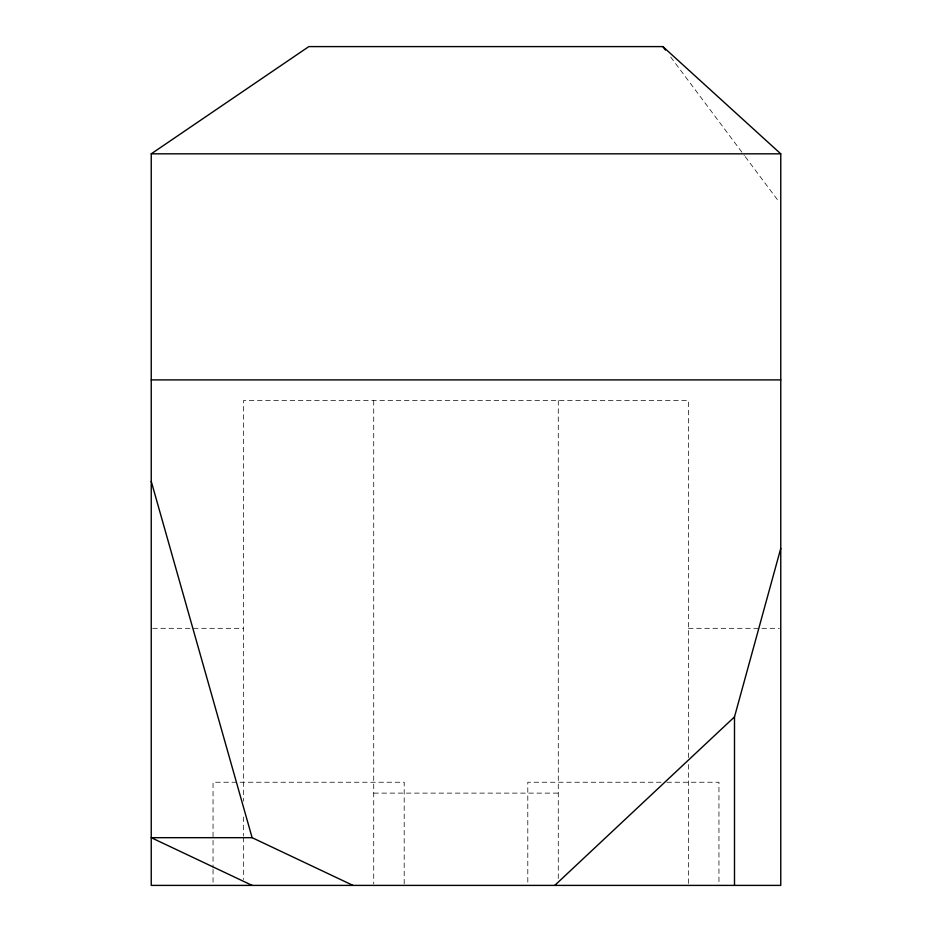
<?xml version="1.0" encoding="UTF-8"?>
<svg xmlns="http://www.w3.org/2000/svg" width="932" height="932" viewBox="0 0 932 932"><rect width="100%" height="100%" fill="white"/><g stroke="black" fill="none" stroke-linecap="round" stroke-linejoin="round"><path stroke-width="0.7" stroke-dasharray="4.66 3.5" d="M152.685 628.319L243.532 628.319M688.468 628.319L779.315 628.319M661.079 782.239L527.803 782.239L527.803 885.4M666.846 782.239L718.956 782.239L718.956 885.4M373.72 793.12L558.28 793.12M670.679 57.027L744.353 155.493M745.216 156.646L779.024 201.825M688.468 757.588L688.468 400.574L243.532 400.574L243.532 801.159M688.468 764.555L688.468 883.944M558.28 400.574L558.28 879.633M404.197 883.944L404.197 782.239L213.044 782.239L213.044 838.905M373.72 400.574L373.72 883.955M243.532 816.968L243.532 836.016M243.532 837.355L243.532 879.587M213.044 840.361L213.044 867.96M213.044 869.416L213.044 885.4"/><path stroke-width="1.4" d="M734.498 885.4L734.498 716.894L780.76 548.4M554.75 885.4L734.498 716.894M151.24 153.827L308.83 46.6L662.885 46.6L780.76 153.827L780.76 885.4L151.24 885.4L151.24 153.827L780.76 153.827M151.24 379.895L780.76 379.895M352.995 885.4L252.118 837.682L151.24 837.682L252.118 885.4M662.885 46.6L665.483 50.072M151.24 481.355L252.118 837.682"/></g></svg>
